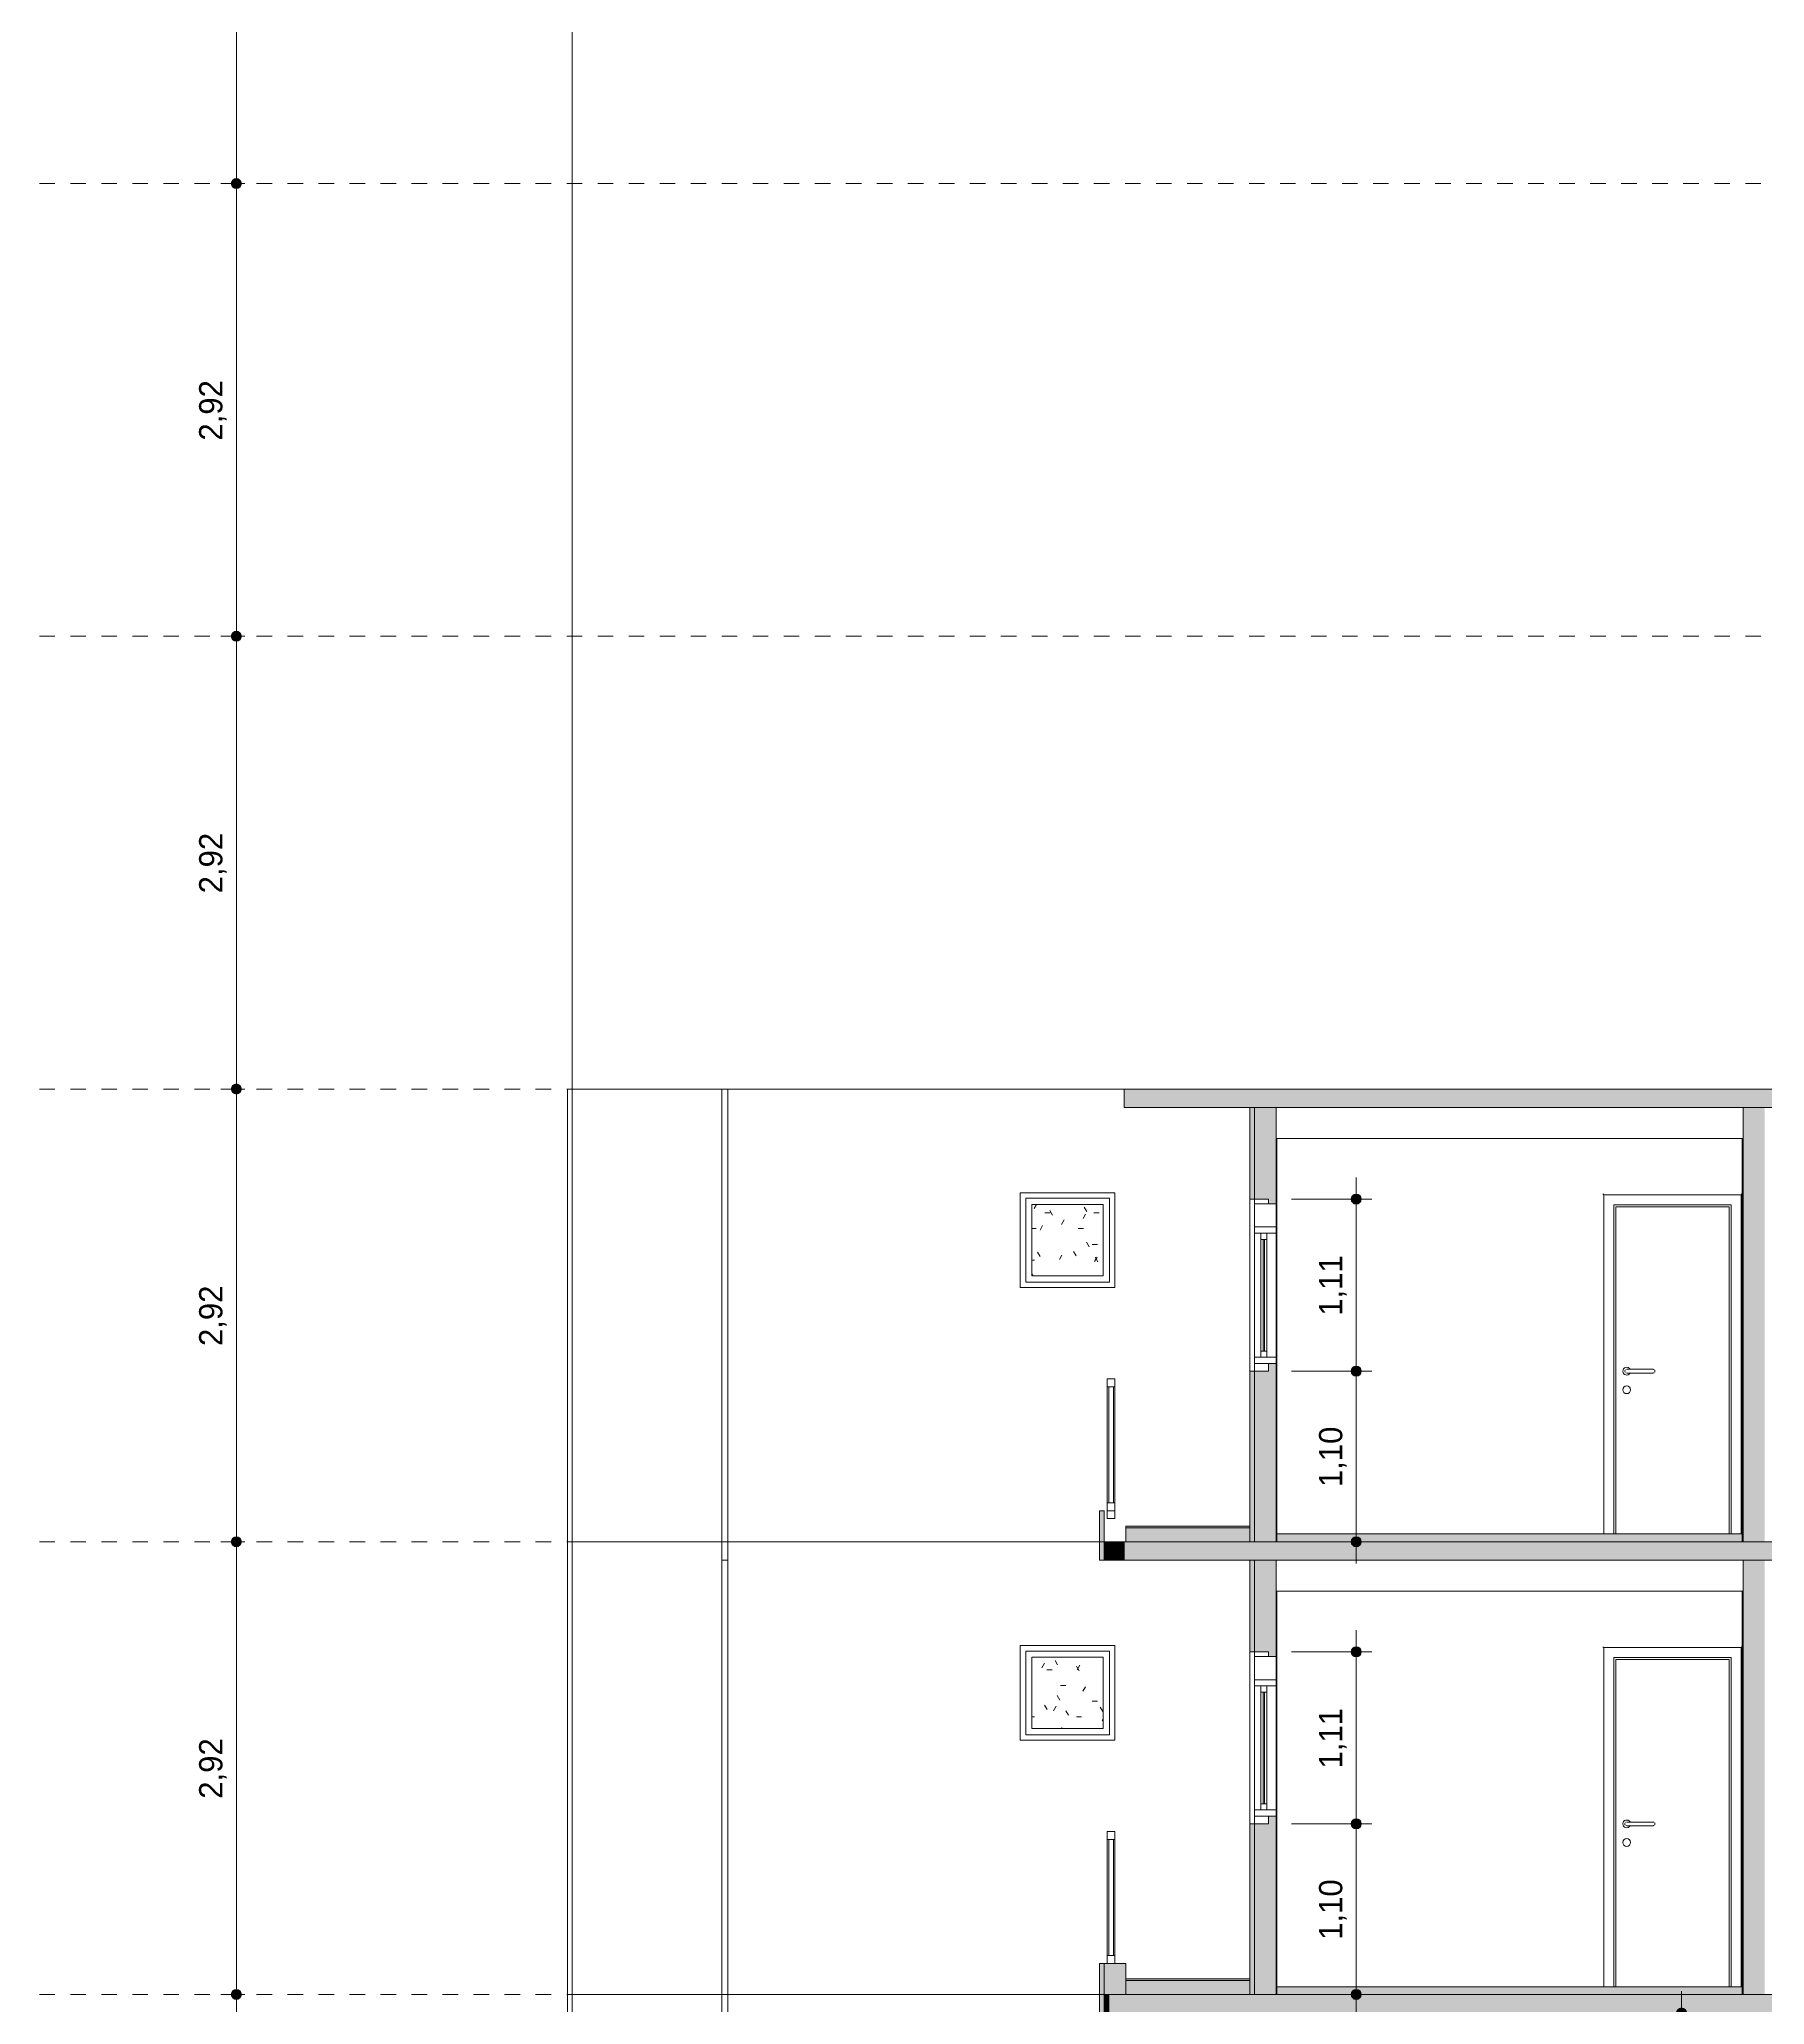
# Model space of a CAD drawing. Header units: metres. Extents: x -96 to 123, y 1 to 648.
# Drawn here: x 52.97 to 64.09, y 605.07 to 617.75 of the extents above; entities that cross this region are included whole.
import ezdxf

# ---------------------------------------------------------------- set-up
doc = ezdxf.new("R2010")
doc.units = ezdxf.units.M
doc.linetypes.add('_Tracejado longo', pattern=[0.014288, 0.009525, -0.004763])
for name, color, linetype, lineweight in [('A-ANNO-DIMS', 7, 'Continuous', 5), ('A-ANNO-DIMS-100', 7, 'Continuous', 5), ('A-DETL', 7, 'Continuous', 5), ('A-DETL-GENF', 7, 'Continuous', 5), ('A-DOOR', 7, 'Continuous', 5), ('A-DOOR-FRAM', 7, 'Continuous', 5), ('A-FLOR-HRAL', 7, 'Continuous', 5), ('A-FLOR-LEVL', 7, 'Continuous', 5), ('A-FLOR-OTLN', 7, 'Continuous', 5), ('A-FLOR-PATT', 7, 'Continuous', 20), ('A-GLAZ', 7, 'Continuous', 5), ('A-GLAZ-FRAM', 7, 'Continuous', 5), ('A-GLAZ-GLAS', 7, 'Continuous', 5), ('A-WALL', 7, 'Continuous', 5), ('A-WALL-PATT', 7, 'Continuous', 20)]:
    doc.layers.add(name, color=color, linetype=linetype, lineweight=lineweight)
doc.styles.add('Century Gothic', font='GOTHIC.TTF', dxfattribs={"height": 0.15})
doc.dimstyles.new('PAA_-_Cota_com_linha_-_metros', dxfattribs={"dimscale": 0.3048, "dimtxt": 0.156625, "dimasz": 0.853018, "dimexe": 0.328084, "dimexo": 0.328084, "dimgap": 0.131234, "dimtad": 1, "dimrnd": 0.01, "dimzin": 0, "dimdsep": 46, "dimtxsty": 'Century Gothic', "dimblk1": 'DOTSMALL', "dimblk2": 'DOTSMALL', "dimsah": 1, "dimcen": 0.09, "dimdle": 0.459318, "dimazin": 0, "dimtfac": 1, "dimtdec": 4, "dimtix": 1, "dimtmove": 0, "dimatfit": 3, "dimfxl": 1, "dimtvp": 1, "dimtolj": 1, "dimtzin": 0, "dimarcsym": 2})
pattern_1 = [(0, (-24.57, 320.824), (0.4064, 0.1016), [0.03353, -0.27127, 0.03353, -0.27127, -1.626]), (0, (-24.57, 320.824), (0.4064, 0.1016), [-0.6096, 0.03353, -0.57607, 0.03353, -0.27127, -0.7112]), (0, (-24.57, 320.824), (0.4064, 0.1016), [-1.524, 0.03353, -0.16967, 0.03353, -0.47447]), (120, (-24.417, 320.875), (-0.29118818, 0.301152724), [0.03353, -0.27127, 0.03353, -0.27127, -1.626]), (120, (-24.417, 320.875), (-0.29118818, 0.301152724), [-0.6096, 0.03353, -0.57607, 0.03353, -0.27127, -0.7112]), (120, (-24.417, 320.875), (-0.29118818, 0.301152724), [-1.524, 0.03353, -0.16967, 0.03353, -0.47447]), (240, (-24.367, 321.078), (-0.11521182, -0.402752724), [0.03353, -0.27127, 0.03353, -0.27127, -1.626]), (240, (-24.367, 321.078), (-0.11521182, -0.402752724), [-0.6096, 0.03353, -0.57607, 0.03353, -0.27127, -0.7112]), (240, (-24.367, 321.078), (-0.11521182, -0.402752724), [-1.524, 0.03353, -0.16967, 0.03353, -0.47447])]

# ---------------------------------------------------------------- blocks, each defined once
blk = doc.blocks.new('Janela maxim-ar 1 painel - 61 x 61-V222-Section 3')
at = {"layer": 'A-GLAZ-FRAM', "true_color": 0x808080}
h = blk.add_hatch(dxfattribs=at)
h.set_pattern_fill('FP_15', color=8, style=0, pattern_type=2)
h.set_pattern_definition(pattern_1)
h.paths.add_polyline_path([(-40.299, 609.775), (-39.839, 609.775), (-39.839, 610.235), (-40.299, 610.235), (-40.299, 609.903)])
at = {"layer": 'A-GLAZ-FRAM'}
for p, q in [((-40.339, 610.275), (-39.799, 610.275)), ((-40.339, 610.275), (-40.339, 609.735)), ((-39.799, 609.735), (-39.799, 610.275)), ((-40.299, 609.775), (-40.299, 610.235)), ((-40.299, 610.235), (-39.839, 610.235)), ((-39.839, 610.235), (-39.839, 609.775)), ((-39.839, 609.775), (-40.299, 609.775)), ((-40.339, 609.735), (-39.799, 609.735))]:
    blk.add_line(p, q, dxfattribs=at)
blk = doc.blocks.new('xok - janela de correr multipla com persiana - 121 x 111-2997955-Section 3')
at = {"layer": 'A-GLAZ', "true_color": 0xe6e6e6}
blk.add_hatch(color=254, dxfattribs=at).paths.add_polyline_path([(-38.808, 603.45), (-38.8, 603.45), (-38.8, 604.17), (-38.808, 604.17), (-38.808, 603.691)])
at = {"layer": 'A-GLAZ'}
for p, q in [((-38.864, 604.43), (-38.774, 604.43)), ((-38.864, 604.4), (-38.864, 604.43)), ((-38.774, 604.4), (-38.864, 604.4)), ((-38.774, 604.43), (-38.774, 604.4)), ((-38.864, 603.32), (-38.864, 603.37)), ((-38.864, 603.37), (-38.774, 603.37)), ((-38.774, 603.32), (-38.864, 603.32)), ((-38.774, 603.37), (-38.774, 603.32))]:
    blk.add_line(p, q, dxfattribs=at)
at = {"layer": 'A-GLAZ-FRAM'}
for p, q in [((-38.864, 604.4), (-38.864, 604.25)), ((-38.724, 604.4), (-38.774, 604.4)), ((-38.724, 604.25), (-38.724, 604.4)), ((-38.864, 604.25), (-38.864, 604.21)), ((-38.724, 604.25), (-38.864, 604.25)), ((-38.864, 604.25), (-38.724, 604.25)), ((-38.864, 604.21), (-38.724, 604.21)), ((-38.864, 603.41), (-38.864, 604.21)), ((-38.824, 604.21), (-38.824, 604.17)), ((-38.784, 604.21), (-38.824, 604.21)), ((-38.784, 604.17), (-38.784, 604.21)), ((-38.724, 604.21), (-38.724, 604.25)), ((-38.724, 603.41), (-38.724, 604.21)), ((-38.824, 604.17), (-38.784, 604.17)), ((-38.824, 603.45), (-38.824, 604.17)), ((-38.784, 604.17), (-38.784, 603.45)), ((-38.824, 603.45), (-38.824, 603.41)), ((-38.784, 603.45), (-38.824, 603.45)), ((-38.784, 603.41), (-38.784, 603.45)), ((-38.864, 603.41), (-38.864, 603.37)), ((-38.724, 603.41), (-38.864, 603.41)), ((-38.824, 603.41), (-38.784, 603.41)), ((-38.774, 603.37), (-38.724, 603.37)), ((-38.724, 603.37), (-38.724, 603.41))]:
    blk.add_line(p, q, dxfattribs=at)
at = {"layer": 'A-GLAZ-GLAS'}
for p, q in [((-38.808, 604.17), (-38.808, 603.45)), ((-38.8, 604.17), (-38.808, 604.17)), ((-38.8, 603.45), (-38.8, 604.17)), ((-38.808, 603.45), (-38.8, 603.45))]:
    blk.add_line(p, q, dxfattribs=at)
blk = doc.blocks.new('Porta Abrir Madeira - 72 x 215-V224-Section 3')
at = {"layer": 'A-DOOR'}
for p, q in [((-36.611, 610.297), (-36.617, 610.303)), ((-35.727, 610.297), (-36.611, 610.297)), ((-36.611, 610.297), (-36.611, 608.11)), ((-35.721, 610.303), (-35.727, 610.297)), ((-35.727, 610.297), (-35.727, 608.11)), ((-36.547, 608.11), (-36.547, 610.233)), ((-36.547, 610.233), (-35.791, 610.233)), ((-36.534, 610.22), (-35.804, 610.22)), ((-36.534, 608.11), (-36.534, 610.22)), ((-35.804, 608.11), (-35.804, 610.22)), ((-35.791, 610.233), (-35.791, 608.11)), ((-36.309, 609.172), (-36.449, 609.172)), ((-36.449, 609.148), (-36.309, 609.148))]:
    blk.add_line(p, q, dxfattribs=at)
at = {"layer": 'A-DOOR', "flags": 128}
for points in [[(-36.449, 609.172), (-36.45, 609.172), (-36.45, 609.172), (-36.451, 609.172), (-36.452, 609.172), (-36.452, 609.172), (-36.453, 609.172), (-36.453, 609.172), (-36.454, 609.172), (-36.455, 609.172), (-36.455, 609.172), (-36.456, 609.172), (-36.456, 609.172), (-36.457, 609.172), (-36.457, 609.172), (-36.458, 609.172), (-36.458, 609.172), (-36.459, 609.172), (-36.459, 609.172), (-36.46, 609.172), (-36.46, 609.172), (-36.46, 609.172), (-36.461, 609.172), (-36.461, 609.172), (-36.462, 609.172), (-36.462, 609.172), (-36.462, 609.172), (-36.462, 609.172), (-36.463, 609.172), (-36.463, 609.172), (-36.463, 609.172), (-36.463, 609.172), (-36.464, 609.172), (-36.464, 609.172), (-36.464, 609.172), (-36.464, 609.172), (-36.464, 609.172), (-36.464, 609.172), (-36.464, 609.172), (-36.464, 609.172)], [(-36.464, 609.148), (-36.464, 609.148), (-36.464, 609.148), (-36.464, 609.148), (-36.464, 609.148), (-36.464, 609.148), (-36.464, 609.148), (-36.464, 609.148), (-36.463, 609.148), (-36.463, 609.148), (-36.463, 609.148), (-36.463, 609.148), (-36.463, 609.148), (-36.462, 609.148), (-36.462, 609.148), (-36.462, 609.148), (-36.461, 609.148), (-36.461, 609.148), (-36.461, 609.148), (-36.46, 609.148), (-36.46, 609.148), (-36.459, 609.148), (-36.459, 609.148), (-36.458, 609.148), (-36.458, 609.148), (-36.457, 609.148), (-36.457, 609.148), (-36.456, 609.148), (-36.456, 609.148), (-36.455, 609.148), (-36.455, 609.148), (-36.454, 609.148), (-36.454, 609.148), (-36.453, 609.148), (-36.452, 609.148), (-36.452, 609.148), (-36.451, 609.148), (-36.451, 609.148), (-36.45, 609.148), (-36.449, 609.148), (-36.449, 609.148)], [(-36.294, 609.172), (-36.294, 609.172), (-36.294, 609.172), (-36.294, 609.172), (-36.294, 609.172), (-36.295, 609.172), (-36.295, 609.172), (-36.295, 609.172), (-36.295, 609.172), (-36.295, 609.172), (-36.295, 609.172), (-36.296, 609.172), (-36.296, 609.172), (-36.296, 609.172), (-36.297, 609.172), (-36.297, 609.172), (-36.297, 609.172), (-36.298, 609.172), (-36.298, 609.172), (-36.298, 609.172), (-36.299, 609.172), (-36.299, 609.172), (-36.3, 609.172), (-36.3, 609.172), (-36.301, 609.172), (-36.301, 609.172), (-36.302, 609.172), (-36.302, 609.172), (-36.303, 609.172), (-36.303, 609.172), (-36.304, 609.172), (-36.304, 609.172), (-36.305, 609.172), (-36.306, 609.172), (-36.306, 609.172), (-36.307, 609.172), (-36.307, 609.172), (-36.308, 609.172), (-36.308, 609.172), (-36.309, 609.172), (-36.309, 609.172)], [(-36.309, 609.148), (-36.309, 609.148), (-36.308, 609.148), (-36.307, 609.148), (-36.307, 609.148), (-36.306, 609.148), (-36.306, 609.148), (-36.305, 609.148), (-36.305, 609.148), (-36.304, 609.148), (-36.303, 609.148), (-36.303, 609.148), (-36.302, 609.148), (-36.302, 609.148), (-36.301, 609.148), (-36.301, 609.148), (-36.3, 609.148), (-36.3, 609.148), (-36.299, 609.148), (-36.299, 609.148), (-36.298, 609.148), (-36.298, 609.148), (-36.298, 609.148), (-36.297, 609.148), (-36.297, 609.148), (-36.297, 609.148), (-36.296, 609.148), (-36.296, 609.148), (-36.296, 609.148), (-36.295, 609.148), (-36.295, 609.148), (-36.295, 609.148), (-36.295, 609.148), (-36.295, 609.148), (-36.295, 609.148), (-36.294, 609.148), (-36.294, 609.148), (-36.294, 609.148), (-36.294, 609.148), (-36.294, 609.148)]]:
    blk.add_lwpolyline(points, dxfattribs=at)
at = {"layer": 'A-DOOR'}
for centre, radius, start, end in [((-36.464, 609.16), 0.025, 30, 180), ((-36.464, 609.16), 0.025, 180, 330), ((-36.464, 609.16), 0.012, 150, 180), ((-36.464, 609.16), 0.012, 180, 210), ((-36.464, 609.16), 0.012, 105, 120), ((-36.464, 609.16), 0.012, 240, 255), ((-36.294, 609.16), 0.012, 60, 75), ((-36.294, 609.16), 0.012, 285, 300), ((-36.294, 609.16), 0.012, 0, 30), ((-36.294, 609.16), 0.012, 330, 0), ((-36.464, 609.04), 0.025, 0, 180), ((-36.464, 609.04), 0.025, 180, 0)]:
    blk.add_arc(centre, radius, start, end, dxfattribs=at)
at = {"layer": 'A-DOOR-FRAM'}
for p, q in [((-36.534, 608.11), (-36.534, 610.22)), ((-36.534, 610.22), (-35.804, 610.22)), ((-35.804, 610.22), (-35.804, 608.11))]:
    blk.add_line(p, q, dxfattribs=at)
blk = doc.blocks.new('Railing - 20mm-V226-Section 3')
at = {"layer": 'A-FLOR-HRAL'}
for p, q in [((-39.764, 609.11), (-39.814, 609.11)), ((-39.814, 608.31), (-39.814, 609.06)), ((-39.764, 608.31), (-39.764, 609.06)), ((-39.814, 608.21), (-39.814, 608.26)), ((-39.764, 608.21), (-39.764, 608.26)), ((-39.814, 608.21), (-39.764, 608.21))]:
    blk.add_line(p, q, dxfattribs=at)
blk = doc.blocks.new('Railing - 20mm-891507-Section 3')
at = {"layer": 'A-FLOR-HRAL'}
for p, q in [((-39.803, 599.55), (-39.803, 600.3)), ((-39.773, 599.55), (-39.773, 600.3))]:
    blk.add_line(p, q, dxfattribs=at)
blk = doc.blocks.new('Railing - Railing-3161394-Section 3')
at = {"layer": 'A-FLOR-HRAL'}
for p, q in [((-39.764, 609.11), (-39.814, 609.11)), ((-39.814, 609.11), (-39.814, 609.06)), ((-39.814, 609.06), (-39.764, 609.06)), ((-39.764, 609.06), (-39.764, 609.11)), ((-39.764, 608.31), (-39.814, 608.31)), ((-39.814, 608.31), (-39.814, 608.26)), ((-39.814, 608.26), (-39.764, 608.26)), ((-39.764, 608.26), (-39.764, 608.31))]:
    blk.add_line(p, q, dxfattribs=at)
for name, p in [('Railing - 20mm-V226-Section 3', (0, 0)), ('Railing - 20mm-891507-Section 3', (-0.001, 8.76))]:
    blk.add_blockref(name, p)
blk = doc.blocks.new('Janela maxim-ar 1 painel - 61 x 61-V229-Section 3')
at = {"layer": 'A-GLAZ-FRAM', "true_color": 0x808080}
h = blk.add_hatch(dxfattribs=at)
h.set_pattern_fill('FP_15', color=8, style=0, pattern_type=2)
h.set_pattern_definition(pattern_1)
h.paths.add_polyline_path([(-40.299, 606.855), (-39.839, 606.855), (-39.839, 607.315), (-40.299, 607.315), (-40.299, 606.921)])
at = {"layer": 'A-GLAZ-FRAM'}
for p, q in [((-40.339, 607.355), (-39.799, 607.355)), ((-40.339, 607.355), (-40.339, 606.815)), ((-39.799, 606.815), (-39.799, 607.355)), ((-40.299, 606.855), (-40.299, 607.315)), ((-40.299, 607.315), (-39.839, 607.315)), ((-39.839, 607.315), (-39.839, 606.855)), ((-39.839, 606.855), (-40.299, 606.855)), ((-40.339, 606.815), (-39.799, 606.815))]:
    blk.add_line(p, q, dxfattribs=at)
blk = doc.blocks.new('Porta Abrir Madeira - 72 x 215-V231-Section 3')
at = {"layer": 'A-DOOR'}
for p, q in [((-36.611, 607.377), (-36.617, 607.383)), ((-35.727, 607.377), (-36.611, 607.377)), ((-36.611, 607.377), (-36.611, 605.19)), ((-35.721, 607.383), (-35.727, 607.377)), ((-35.727, 607.377), (-35.727, 605.19)), ((-36.547, 605.19), (-36.547, 607.313)), ((-36.547, 607.313), (-35.791, 607.313)), ((-36.534, 607.3), (-35.804, 607.3)), ((-36.534, 605.19), (-36.534, 607.3)), ((-35.804, 605.19), (-35.804, 607.3)), ((-35.791, 607.313), (-35.791, 605.19)), ((-36.309, 606.252), (-36.449, 606.252)), ((-36.449, 606.228), (-36.309, 606.228))]:
    blk.add_line(p, q, dxfattribs=at)
at = {"layer": 'A-DOOR', "flags": 128}
for points in [[(-36.449, 606.252), (-36.45, 606.252), (-36.45, 606.252), (-36.451, 606.252), (-36.452, 606.252), (-36.452, 606.252), (-36.453, 606.252), (-36.453, 606.252), (-36.454, 606.252), (-36.455, 606.252), (-36.455, 606.252), (-36.456, 606.252), (-36.456, 606.252), (-36.457, 606.252), (-36.457, 606.252), (-36.458, 606.252), (-36.458, 606.252), (-36.459, 606.252), (-36.459, 606.252), (-36.46, 606.252), (-36.46, 606.252), (-36.46, 606.252), (-36.461, 606.252), (-36.461, 606.252), (-36.462, 606.252), (-36.462, 606.252), (-36.462, 606.252), (-36.462, 606.252), (-36.463, 606.252), (-36.463, 606.252), (-36.463, 606.252), (-36.463, 606.252), (-36.464, 606.252), (-36.464, 606.252), (-36.464, 606.252), (-36.464, 606.252), (-36.464, 606.252), (-36.464, 606.252), (-36.464, 606.252), (-36.464, 606.252)], [(-36.464, 606.228), (-36.464, 606.228), (-36.464, 606.228), (-36.464, 606.228), (-36.464, 606.228), (-36.464, 606.228), (-36.464, 606.228), (-36.464, 606.228), (-36.463, 606.228), (-36.463, 606.228), (-36.463, 606.228), (-36.463, 606.228), (-36.463, 606.228), (-36.462, 606.228), (-36.462, 606.228), (-36.462, 606.228), (-36.461, 606.228), (-36.461, 606.228), (-36.461, 606.228), (-36.46, 606.228), (-36.46, 606.228), (-36.459, 606.228), (-36.459, 606.228), (-36.458, 606.228), (-36.458, 606.228), (-36.457, 606.228), (-36.457, 606.228), (-36.456, 606.228), (-36.456, 606.228), (-36.455, 606.228), (-36.455, 606.228), (-36.454, 606.228), (-36.454, 606.228), (-36.453, 606.228), (-36.452, 606.228), (-36.452, 606.228), (-36.451, 606.228), (-36.451, 606.228), (-36.45, 606.228), (-36.449, 606.228), (-36.449, 606.228)], [(-36.294, 606.252), (-36.294, 606.252), (-36.294, 606.252), (-36.294, 606.252), (-36.294, 606.252), (-36.295, 606.252), (-36.295, 606.252), (-36.295, 606.252), (-36.295, 606.252), (-36.295, 606.252), (-36.295, 606.252), (-36.296, 606.252), (-36.296, 606.252), (-36.296, 606.252), (-36.297, 606.252), (-36.297, 606.252), (-36.297, 606.252), (-36.298, 606.252), (-36.298, 606.252), (-36.298, 606.252), (-36.299, 606.252), (-36.299, 606.252), (-36.3, 606.252), (-36.3, 606.252), (-36.301, 606.252), (-36.301, 606.252), (-36.302, 606.252), (-36.302, 606.252), (-36.303, 606.252), (-36.303, 606.252), (-36.304, 606.252), (-36.304, 606.252), (-36.305, 606.252), (-36.306, 606.252), (-36.306, 606.252), (-36.307, 606.252), (-36.307, 606.252), (-36.308, 606.252), (-36.308, 606.252), (-36.309, 606.252), (-36.309, 606.252)], [(-36.309, 606.228), (-36.309, 606.228), (-36.308, 606.228), (-36.307, 606.228), (-36.307, 606.228), (-36.306, 606.228), (-36.306, 606.228), (-36.305, 606.228), (-36.305, 606.228), (-36.304, 606.228), (-36.303, 606.228), (-36.303, 606.228), (-36.302, 606.228), (-36.302, 606.228), (-36.301, 606.228), (-36.301, 606.228), (-36.3, 606.228), (-36.3, 606.228), (-36.299, 606.228), (-36.299, 606.228), (-36.298, 606.228), (-36.298, 606.228), (-36.298, 606.228), (-36.297, 606.228), (-36.297, 606.228), (-36.297, 606.228), (-36.296, 606.228), (-36.296, 606.228), (-36.296, 606.228), (-36.295, 606.228), (-36.295, 606.228), (-36.295, 606.228), (-36.295, 606.228), (-36.295, 606.228), (-36.295, 606.228), (-36.294, 606.228), (-36.294, 606.228), (-36.294, 606.228), (-36.294, 606.228), (-36.294, 606.228)]]:
    blk.add_lwpolyline(points, dxfattribs=at)
at = {"layer": 'A-DOOR'}
for centre, radius, start, end in [((-36.464, 606.24), 0.025, 30, 180), ((-36.464, 606.24), 0.025, 180, 330), ((-36.464, 606.24), 0.012, 150, 180), ((-36.464, 606.24), 0.012, 180, 210), ((-36.464, 606.24), 0.012, 105, 120), ((-36.464, 606.24), 0.012, 240, 255), ((-36.294, 606.24), 0.012, 60, 75), ((-36.294, 606.24), 0.012, 285, 300), ((-36.294, 606.24), 0.012, 0, 30), ((-36.294, 606.24), 0.012, 330, 0), ((-36.464, 606.12), 0.025, 0, 180), ((-36.464, 606.12), 0.025, 180, 0)]:
    blk.add_arc(centre, radius, start, end, dxfattribs=at)
at = {"layer": 'A-DOOR-FRAM'}
for p, q in [((-36.534, 605.19), (-36.534, 607.3)), ((-36.534, 607.3), (-35.804, 607.3)), ((-35.804, 607.3), (-35.804, 605.19))]:
    blk.add_line(p, q, dxfattribs=at)
blk = doc.blocks.new('Railing - 20mm-891503-Section 3')
at = {"layer": 'A-FLOR-HRAL'}
for p, q in [((-39.763, 600.35), (-39.813, 600.35)), ((-39.813, 599.55), (-39.813, 600.3)), ((-39.763, 599.55), (-39.763, 600.3))]:
    blk.add_line(p, q, dxfattribs=at)
blk = doc.blocks.new('Railing - Railing-2386514-Section 3')
at = {"layer": 'A-FLOR-HRAL'}
for p, q in [((-39.764, 606.19), (-39.814, 606.19)), ((-39.814, 606.19), (-39.814, 606.14)), ((-39.814, 606.14), (-39.764, 606.14)), ((-39.764, 606.14), (-39.764, 606.19)), ((-39.764, 605.39), (-39.814, 605.39)), ((-39.814, 605.39), (-39.814, 605.34)), ((-39.814, 605.34), (-39.764, 605.34)), ((-39.764, 605.34), (-39.764, 605.39))]:
    blk.add_line(p, q, dxfattribs=at)
for name in ['Railing - 20mm-891503-Section 3', 'Railing - 20mm-891507-Section 3']:
    blk.add_blockref(name, (-0.001, 5.84))
blk = doc.blocks.new('LUC-ARQ-001-MOD-TOR_rvt-5-Section 3')
at = {"layer": 'A-FLOR-OTLN', "true_color": 0x808080}
for points in [[(-39.694, 608.15), (-38.894, 608.15), (-38.894, 608.16), (-39.694, 608.16)], [(-36.674, 608.06), (-35.719, 608.06), (-35.719, 608.11), (-38.719, 608.11), (-38.719, 608.06), (-36.714, 608.06)], [(-39.712, 607.94), (-39.705, 607.94), (-39.705, 608.06), (-39.834, 608.06), (-39.834, 607.94)], [(-38.894, 605.23), (-38.894, 605.24), (-39.694, 605.24), (-39.694, 605.23), (-38.914, 605.23)], [(-39.803, 605.02), (-39.803, 605.14), (-39.834, 605.14), (-39.834, 605.02)], [(-35.982, 605.14), (-35.719, 605.14), (-35.719, 605.19), (-38.719, 605.19), (-38.719, 605.14), (-36.574, 605.14)]]:
    blk.add_hatch(color=8, dxfattribs=at).paths.add_polyline_path(points)
at = {"layer": 'A-FLOR-PATT', "lineweight": 5, "true_color": 0x808080}
for points in [[(-39.274, 608.06), (-38.894, 608.06), (-38.894, 608.15), (-39.694, 608.15), (-39.694, 608.06), (-39.493, 608.06)], [(-39.493, 605.14), (-38.894, 605.14), (-38.894, 605.23), (-39.694, 605.23), (-39.694, 605.14)]]:
    blk.add_hatch(color=8, dxfattribs=at).paths.add_polyline_path(points)
at = {"layer": 'A-WALL', "true_color": 0xffbb77}
h = blk.add_hatch(color=31, dxfattribs=at)
h.paths.add_polyline_path([(-38.864, 608.06), (-38.864, 609.16), (-38.894, 609.16), (-38.894, 608.06)])
h.paths.add_polyline_path([(-38.894, 610.27), (-38.864, 610.271), (-38.864, 610.86), (-38.894, 610.86), (-38.894, 610.648)])
for points in [[(-35.719, 608.06), (-35.714, 608.06), (-35.714, 610.66), (-35.719, 610.66), (-35.719, 608.06)], [(-38.719, 608.06), (-38.719, 609.16), (-38.724, 609.16), (-38.724, 608.06)], [(-39.864, 607.94), (-39.834, 607.94), (-39.834, 608.26), (-39.864, 608.26), (-39.864, 608.06)], [(-38.724, 607.35), (-38.719, 607.35), (-38.719, 607.74), (-38.724, 607.74), (-38.724, 607.35)], [(-35.719, 605.14), (-35.714, 605.14), (-35.714, 607.74), (-35.719, 607.74), (-35.719, 605.14)], [(-38.719, 605.14), (-38.719, 606.24), (-38.724, 606.24), (-38.724, 605.14)], [(-39.834, 605.02), (-39.834, 605.34), (-39.864, 605.34), (-39.864, 605.02)]]:
    blk.add_hatch(color=31, dxfattribs=at).paths.add_polyline_path(points)
h = blk.add_hatch(color=31, dxfattribs=at)
h.paths.add_polyline_path([(-38.879, 605.14), (-38.864, 605.14), (-38.864, 606.24), (-38.894, 606.24), (-38.894, 605.14)])
h.paths.add_polyline_path([(-38.894, 607.35), (-38.864, 607.351), (-38.864, 607.94), (-38.894, 607.94), (-38.894, 607.418)])
at = {"layer": 'A-WALL-PATT', "lineweight": 5, "true_color": 0xffbb77}
h = blk.add_hatch(color=31, dxfattribs=at)
h.paths.add_polyline_path([(-38.864, 608.06), (-38.724, 608.06), (-38.724, 609.21), (-38.774, 609.21), (-38.774, 609.16), (-38.864, 609.16), (-38.864, 608.06)])
h.paths.add_polyline_path([(-38.774, 610.24), (-38.724, 610.24), (-38.724, 610.86), (-38.864, 610.86), (-38.864, 610.27), (-38.774, 610.27)])
for points in [[(-35.664, 608.06), (-35.574, 608.06), (-35.574, 610.86), (-35.714, 610.86), (-35.714, 608.06)], [(-35.669, 605.14), (-35.574, 605.14), (-35.574, 607.94), (-35.714, 607.94), (-35.714, 605.14)], [(-39.834, 605.14), (-39.694, 605.14), (-39.694, 605.34), (-39.834, 605.34), (-39.834, 605.141)]]:
    blk.add_hatch(color=31, dxfattribs=at).paths.add_polyline_path(points)
h = blk.add_hatch(color=31, dxfattribs=at)
h.paths.add_polyline_path([(-38.835, 605.14), (-38.724, 605.14), (-38.724, 606.29), (-38.774, 606.29), (-38.774, 606.24), (-38.864, 606.24), (-38.864, 605.14)])
h.paths.add_polyline_path([(-38.774, 607.32), (-38.724, 607.32), (-38.724, 607.94), (-38.864, 607.94), (-38.864, 607.35), (-38.774, 607.35)])
at = {"layer": 'A-FLOR-OTLN', "color": 8, "true_color": 0x808080}
for p, q in [((-38.894, 608.16), (-39.694, 608.16)), ((-39.694, 608.16), (-39.694, 608.15)), ((-38.894, 608.15), (-38.894, 608.16)), ((-38.894, 605.24), (-39.694, 605.24)), ((-39.694, 605.24), (-39.694, 605.23)), ((-38.894, 605.24), (-39.694, 605.24)), ((-39.694, 605.24), (-39.694, 605.23)), ((-38.894, 605.23), (-38.894, 605.24)), ((-38.894, 605.23), (-38.894, 605.24))]:
    blk.add_line(p, q, dxfattribs=at)
at = {"layer": 'A-FLOR-OTLN'}
for p, q in [((-39.694, 608.15), (-39.694, 608.06)), ((-38.894, 608.15), (-39.694, 608.15)), ((-38.894, 608.06), (-38.894, 608.15)), ((-42.299, 608.06), (-42.259, 608.06)), ((-42.259, 607.94), (-42.299, 607.94)), ((-39.694, 605.23), (-39.694, 605.14)), ((-38.894, 605.23), (-39.694, 605.23)), ((-39.694, 605.23), (-39.694, 605.14)), ((-38.894, 605.23), (-39.694, 605.23)), ((-38.894, 605.14), (-38.894, 605.23)), ((-38.894, 605.14), (-38.894, 605.23)), ((-42.299, 605.14), (-42.259, 605.14))]:
    blk.add_line(p, q, dxfattribs=at)
at = {"layer": 'A-FLOR-OTLN', "lineweight": 20}
for p, q in [((-35.719, 608.11), (-38.719, 608.11)), ((-38.719, 608.11), (-38.719, 608.06)), ((-35.719, 608.06), (-35.719, 608.11)), ((-39.705, 608.06), (-39.834, 608.06)), ((-39.834, 608.06), (-39.834, 607.94)), ((-39.834, 607.94), (-39.705, 607.94)), ((-39.803, 605.14), (-39.834, 605.14)), ((-39.834, 605.14), (-39.834, 605.02)), ((-35.719, 605.19), (-38.719, 605.19)), ((-38.719, 605.19), (-38.719, 605.14)), ((-35.719, 605.14), (-35.719, 605.19))]:
    blk.add_line(p, q, dxfattribs=at)
at = {"layer": 'A-WALL'}
for p, q in [((-43.294, 608.06), (-43.294, 610.98)), ((-43.294, 610.98), (-43.264, 610.98)), ((-42.299, 610.98), (-43.264, 610.98)), ((-42.259, 610.98), (-42.299, 610.98)), ((-42.299, 608.06), (-42.299, 610.98)), ((-39.705, 610.98), (-42.259, 610.98)), ((-42.259, 610.98), (-42.259, 608.06)), ((-38.724, 610.66), (-38.719, 610.66)), ((-36.574, 610.66), (-38.719, 610.66)), ((-38.719, 610.66), (-38.719, 609.16)), ((-35.764, 610.66), (-36.574, 610.66)), ((-35.719, 610.66), (-35.764, 610.66)), ((-40.374, 610.31), (-39.764, 610.31)), ((-40.374, 609.7), (-40.374, 610.31)), ((-39.764, 610.31), (-39.764, 609.7)), ((-38.894, 609.16), (-38.894, 610.27)), ((-39.764, 609.7), (-40.374, 609.7)), ((-43.264, 608.06), (-43.294, 608.06)), ((-43.294, 605.14), (-43.294, 608.06)), ((-43.294, 608.06), (-43.264, 608.06)), ((-43.264, 608.06), (-42.299, 608.06)), ((-42.299, 608.06), (-43.264, 608.06)), ((-42.299, 605.14), (-42.299, 608.06)), ((-42.259, 608.06), (-39.864, 608.06)), ((-39.864, 608.06), (-42.259, 608.06)), ((-42.259, 608.06), (-42.259, 605.14)), ((-36.574, 607.74), (-38.719, 607.74)), ((-35.764, 607.74), (-36.574, 607.74)), ((-35.719, 607.74), (-35.764, 607.74)), ((-40.374, 607.39), (-39.764, 607.39)), ((-40.374, 606.78), (-40.374, 607.39)), ((-39.764, 607.39), (-39.764, 606.78)), ((-38.894, 606.24), (-38.894, 607.35)), ((-38.719, 607.35), (-38.719, 606.24)), ((-39.764, 606.78), (-40.374, 606.78)), ((-43.294, 602.22), (-43.294, 605.14)), ((-43.294, 605.14), (-43.264, 605.14)), ((-43.264, 605.14), (-43.294, 605.14)), ((-42.299, 605.14), (-43.264, 605.14)), ((-43.264, 605.14), (-42.299, 605.14)), ((-42.299, 602.22), (-42.299, 605.14)), ((-39.864, 605.14), (-42.259, 605.14)), ((-42.259, 605.14), (-42.259, 602.22)), ((-42.259, 605.14), (-39.864, 605.14))]:
    blk.add_line(p, q, dxfattribs=at)
at = {"layer": 'A-WALL', "lineweight": 20}
for p, q in [((-38.894, 610.86), (-38.894, 610.27)), ((-38.864, 610.86), (-38.864, 610.27)), ((-38.864, 610.27), (-38.864, 610.86)), ((-38.724, 610.24), (-38.724, 610.86)), ((-35.714, 610.86), (-35.714, 608.06)), ((-35.719, 610.66), (-35.719, 608.06)), ((-35.714, 610.66), (-35.719, 610.66)), ((-35.714, 608.06), (-35.714, 610.66)), ((-38.894, 610.27), (-38.864, 610.27)), ((-38.774, 610.24), (-38.724, 610.24)), ((-38.894, 609.16), (-38.894, 608.06)), ((-38.864, 609.16), (-38.894, 609.16)), ((-38.864, 609.16), (-38.864, 608.06)), ((-38.864, 608.06), (-38.864, 609.16)), ((-38.724, 609.21), (-38.774, 609.21)), ((-38.724, 608.06), (-38.724, 609.21)), ((-38.719, 609.16), (-38.724, 609.16)), ((-38.724, 609.16), (-38.724, 608.06)), ((-38.719, 608.06), (-38.719, 609.16)), ((-39.834, 608.26), (-39.864, 608.26)), ((-39.864, 608.26), (-39.864, 607.94)), ((-39.834, 607.94), (-39.834, 608.26)), ((-39.864, 607.94), (-39.834, 607.94)), ((-38.894, 607.94), (-38.894, 607.35)), ((-38.864, 607.94), (-38.864, 607.35)), ((-38.864, 607.35), (-38.864, 607.94)), ((-38.724, 607.32), (-38.724, 607.94)), ((-35.714, 607.94), (-35.714, 605.14)), ((-38.719, 607.74), (-38.724, 607.74)), ((-38.724, 607.74), (-38.724, 607.35)), ((-38.719, 607.35), (-38.719, 607.74)), ((-35.719, 607.74), (-35.719, 605.14)), ((-35.714, 607.74), (-35.719, 607.74)), ((-35.714, 605.14), (-35.714, 607.74)), ((-38.894, 607.35), (-38.864, 607.35)), ((-38.724, 607.35), (-38.719, 607.35)), ((-38.774, 607.32), (-38.724, 607.32)), ((-38.894, 606.24), (-38.894, 605.14)), ((-38.864, 606.24), (-38.894, 606.24)), ((-38.864, 606.24), (-38.864, 605.14)), ((-38.864, 605.14), (-38.864, 606.24)), ((-38.724, 606.29), (-38.774, 606.29)), ((-38.724, 605.14), (-38.724, 606.29)), ((-38.719, 606.24), (-38.724, 606.24)), ((-38.724, 606.24), (-38.724, 605.14)), ((-38.719, 605.14), (-38.719, 606.24)), ((-39.834, 605.34), (-39.864, 605.34)), ((-39.864, 605.34), (-39.864, 605.02)), ((-39.694, 605.34), (-39.834, 605.34)), ((-39.834, 605.34), (-39.834, 605.14)), ((-39.834, 605.02), (-39.834, 605.34)), ((-39.694, 605.14), (-39.694, 605.34)), ((-39.834, 605.14), (-39.803, 605.14))]:
    blk.add_line(p, q, dxfattribs=at)
at = {"layer": 'A-DOOR', "lineweight": 5}
for name in ['Porta Abrir Madeira - 72 x 215-V224-Section 3', 'Porta Abrir Madeira - 72 x 215-V231-Section 3']:
    blk.add_blockref(name, (0, 0), dxfattribs=at)
at = {"layer": 'A-FLOR-HRAL', "lineweight": 5}
for name in ['Railing - Railing-3161394-Section 3', 'Railing - Railing-2386514-Section 3']:
    blk.add_blockref(name, (0, 0), dxfattribs=at)
at = {"layer": 'A-GLAZ', "lineweight": 5}
for name, p in [('Janela maxim-ar 1 painel - 61 x 61-V222-Section 3', (0, 0)), ('xok - janela de correr multipla com persiana - 121 x 111-2997955-Section 3', (0, 5.84)), ('Janela maxim-ar 1 painel - 61 x 61-V229-Section 3', (0, 0)), ('xok - janela de correr multipla com persiana - 121 x 111-2997955-Section 3', (0, 2.92))]:
    blk.add_blockref(name, p, dxfattribs=at)
blk = doc.blocks.new('DIMBLOCK79-Section 3')
at = {"layer": 'A-ANNO-DIMS-100', "true_color": 0x800000}
h = blk.add_hatch(color=16, dxfattribs=at)
edge = h.paths.add_edge_path()
edge.add_arc((63.559, 605.02), 0.0325, 0, 360)
h = blk.add_hatch(color=16, dxfattribs=at)
edge = h.paths.add_edge_path()
edge.add_arc((63.559, 602.27), 0.0325, 0, 360)
at = {"layer": 'A-ANNO-DIMS-100', "color": 16, "true_color": 0x800000}
for p, q in [((63.559, 602.13), (63.559, 605.16)), ((63.559, 605.02), (63.459, 605.02)), ((63.559, 605.02), (63.613, 605.02)), ((63.559, 602.27), (63.459, 602.27)), ((63.559, 602.27), (63.613, 602.27))]:
    blk.add_line(p, q, dxfattribs=at)
for centre in [(63.559, 605.02), (63.559, 602.27)]:
    blk.add_circle(centre, 0.0325, dxfattribs=at)
at = {"layer": 'A-ANNO-DIMS-100', "color": 0, "insert": (63.319, 603.447), "char_height": 0.15, "width": 0.4755, "attachment_point": 1, "rotation": 90, "line_spacing_factor": 0.984502, "style": 'Century Gothic'}
blk.add_mtext('2,75', dxfattribs=at)
blk = doc.blocks.new('_DotSmall')
at = {"color": 0, "linetype": 'ByBlock', "const_width": 0.5}
blk.add_lwpolyline([(-0.0625, 0, 1), (0.0625, 0, 1)], format="xyb", close=True, dxfattribs=at)
blk = doc.blocks.new('DIMBLOCK91-Section 3')
at = {"layer": 'A-ANNO-DIMS-100', "true_color": 0x800000}
h = blk.add_hatch(color=16, dxfattribs=at)
edge = h.paths.add_edge_path()
edge.add_arc((54.24, 605.14), 0.0325, 0, 360)
h = blk.add_hatch(color=16, dxfattribs=at)
edge = h.paths.add_edge_path()
edge.add_arc((54.24, 602.22), 0.0325, 0, 360)
at = {"layer": 'A-ANNO-DIMS-100', "color": 16, "true_color": 0x800000}
for p, q in [((54.24, 605.14), (54.14, 605.14)), ((54.24, 602.22), (54.24, 605.14)), ((54.24, 605.14), (54.294, 605.14)), ((54.24, 602.22), (54.14, 602.22)), ((54.24, 602.22), (54.294, 602.22))]:
    blk.add_line(p, q, dxfattribs=at)
for centre in [(54.24, 605.14), (54.24, 602.22)]:
    blk.add_circle(centre, 0.0325, dxfattribs=at)
at = {"layer": 'A-ANNO-DIMS-100', "color": 0, "insert": (54, 603.482), "char_height": 0.15, "width": 0.4755, "attachment_point": 1, "rotation": 90, "line_spacing_factor": 0.984502, "style": 'Century Gothic'}
blk.add_mtext('2,92', dxfattribs=at)
blk = doc.blocks.new('DIMBLOCK92-Section 3')
at = {"layer": 'A-ANNO-DIMS-100', "true_color": 0x800000}
h = blk.add_hatch(color=16, dxfattribs=at)
edge = h.paths.add_edge_path()
edge.add_arc((54.24, 608.06), 0.0325, 0, 360)
h = blk.add_hatch(color=16, dxfattribs=at)
edge = h.paths.add_edge_path()
edge.add_arc((54.24, 605.14), 0.0325, 0, 360)
at = {"layer": 'A-ANNO-DIMS-100', "color": 16, "true_color": 0x800000}
for p, q in [((54.24, 608.06), (54.14, 608.06)), ((54.24, 605.14), (54.24, 608.06)), ((54.24, 608.06), (54.294, 608.06)), ((54.24, 605.14), (54.14, 605.14)), ((54.24, 605.14), (54.294, 605.14))]:
    blk.add_line(p, q, dxfattribs=at)
for centre in [(54.24, 608.06), (54.24, 605.14)]:
    blk.add_circle(centre, 0.0325, dxfattribs=at)
at = {"layer": 'A-ANNO-DIMS-100', "color": 0, "insert": (54, 606.402), "char_height": 0.15, "width": 0.4755, "attachment_point": 1, "rotation": 90, "line_spacing_factor": 0.984502, "style": 'Century Gothic'}
blk.add_mtext('2,92', dxfattribs=at)
blk = doc.blocks.new('DIMBLOCK93-Section 3')
at = {"layer": 'A-ANNO-DIMS-100', "true_color": 0x800000}
h = blk.add_hatch(color=16, dxfattribs=at)
edge = h.paths.add_edge_path()
edge.add_arc((54.24, 610.98), 0.0325, 0, 360)
h = blk.add_hatch(color=16, dxfattribs=at)
edge = h.paths.add_edge_path()
edge.add_arc((54.24, 608.06), 0.0325, 0, 360)
at = {"layer": 'A-ANNO-DIMS-100', "color": 16, "true_color": 0x800000}
for p, q in [((54.24, 610.98), (54.14, 610.98)), ((54.24, 608.06), (54.24, 610.98)), ((54.24, 610.98), (54.294, 610.98)), ((54.24, 608.06), (54.14, 608.06)), ((54.24, 608.06), (54.294, 608.06))]:
    blk.add_line(p, q, dxfattribs=at)
for centre in [(54.24, 610.98), (54.24, 608.06)]:
    blk.add_circle(centre, 0.0325, dxfattribs=at)
at = {"layer": 'A-ANNO-DIMS-100', "color": 0, "insert": (54, 609.322), "char_height": 0.15, "width": 0.4755, "attachment_point": 1, "rotation": 90, "line_spacing_factor": 0.984502, "style": 'Century Gothic'}
blk.add_mtext('2,92', dxfattribs=at)
blk = doc.blocks.new('DIMBLOCK94-Section 3')
at = {"layer": 'A-ANNO-DIMS-100', "true_color": 0x800000}
h = blk.add_hatch(color=16, dxfattribs=at)
edge = h.paths.add_edge_path()
edge.add_arc((54.24, 613.9), 0.0325, 0, 360)
h = blk.add_hatch(color=16, dxfattribs=at)
edge = h.paths.add_edge_path()
edge.add_arc((54.24, 610.98), 0.0325, 0, 360)
at = {"layer": 'A-ANNO-DIMS-100', "color": 16, "true_color": 0x800000}
for p, q in [((54.24, 613.9), (54.14, 613.9)), ((54.24, 610.98), (54.24, 613.9)), ((54.24, 613.9), (54.294, 613.9)), ((54.24, 610.98), (54.14, 610.98)), ((54.24, 610.98), (54.294, 610.98))]:
    blk.add_line(p, q, dxfattribs=at)
for centre in [(54.24, 613.9), (54.24, 610.98)]:
    blk.add_circle(centre, 0.0325, dxfattribs=at)
at = {"layer": 'A-ANNO-DIMS-100', "color": 0, "insert": (54, 612.242), "char_height": 0.15, "width": 0.4755, "attachment_point": 1, "rotation": 90, "line_spacing_factor": 0.984502, "style": 'Century Gothic'}
blk.add_mtext('2,92', dxfattribs=at)
blk = doc.blocks.new('DIMBLOCK95-Section 3')
at = {"layer": 'A-ANNO-DIMS-100', "true_color": 0x800000}
h = blk.add_hatch(color=16, dxfattribs=at)
edge = h.paths.add_edge_path()
edge.add_arc((54.24, 616.82), 0.0325, 0, 360)
h = blk.add_hatch(color=16, dxfattribs=at)
edge = h.paths.add_edge_path()
edge.add_arc((54.24, 613.9), 0.0325, 0, 360)
at = {"layer": 'A-ANNO-DIMS-100', "color": 16, "true_color": 0x800000}
for p, q in [((54.24, 616.82), (54.14, 616.82)), ((54.24, 613.9), (54.24, 616.82)), ((54.24, 616.82), (54.294, 616.82)), ((54.24, 613.9), (54.14, 613.9)), ((54.24, 613.9), (54.294, 613.9))]:
    blk.add_line(p, q, dxfattribs=at)
for centre in [(54.24, 616.82), (54.24, 613.9)]:
    blk.add_circle(centre, 0.0325, dxfattribs=at)
at = {"layer": 'A-ANNO-DIMS-100', "color": 0, "insert": (54, 615.162), "char_height": 0.15, "width": 0.4755, "attachment_point": 1, "rotation": 90, "line_spacing_factor": 0.984502, "style": 'Century Gothic'}
blk.add_mtext('2,92', dxfattribs=at)
blk = doc.blocks.new('DIMBLOCK96-Section 3')
at = {"layer": 'A-ANNO-DIMS-100', "true_color": 0x800000}
h = blk.add_hatch(color=16, dxfattribs=at)
edge = h.paths.add_edge_path()
edge.add_arc((54.24, 619.74), 0.0325, 0, 360)
h = blk.add_hatch(color=16, dxfattribs=at)
edge = h.paths.add_edge_path()
edge.add_arc((54.24, 616.82), 0.0325, 0, 360)
at = {"layer": 'A-ANNO-DIMS-100', "color": 16, "true_color": 0x800000}
for p, q in [((54.24, 619.74), (54.14, 619.74)), ((54.24, 616.82), (54.24, 619.74)), ((54.24, 619.74), (54.294, 619.74)), ((54.24, 616.82), (54.14, 616.82)), ((54.24, 616.82), (54.294, 616.82))]:
    blk.add_line(p, q, dxfattribs=at)
for centre in [(54.24, 619.74), (54.24, 616.82)]:
    blk.add_circle(centre, 0.0325, dxfattribs=at)
at = {"layer": 'A-ANNO-DIMS-100', "color": 0, "insert": (54, 618.082), "char_height": 0.15, "width": 0.4755, "attachment_point": 1, "rotation": 90, "line_spacing_factor": 0.984502, "style": 'Century Gothic'}
blk.add_mtext('2,92', dxfattribs=at)
blk = doc.blocks.new('DIMBLOCK117-Section 3')
at = {"layer": 'A-ANNO-DIMS-100', "true_color": 0x800000}
h = blk.add_hatch(color=16, dxfattribs=at)
edge = h.paths.add_edge_path()
edge.add_arc((61.461, 606.24), 0.0325, 0, 360)
h = blk.add_hatch(color=16, dxfattribs=at)
edge = h.paths.add_edge_path()
edge.add_arc((61.461, 605.14), 0.0325, 0, 360)
at = {"layer": 'A-ANNO-DIMS-100', "color": 16, "true_color": 0x800000}
for p, q in [((61.461, 606.24), (61.044, 606.24)), ((61.461, 605), (61.461, 606.24)), ((61.461, 606.24), (61.561, 606.24)), ((61.461, 605.14), (61.361, 605.14)), ((61.461, 605.14), (61.515, 605.14))]:
    blk.add_line(p, q, dxfattribs=at)
for centre in [(61.461, 606.24), (61.461, 605.14)]:
    blk.add_circle(centre, 0.0325, dxfattribs=at)
at = {"layer": 'A-ANNO-DIMS-100', "color": 0, "insert": (61.221, 605.492), "char_height": 0.15, "width": 0.4755, "attachment_point": 1, "rotation": 90, "line_spacing_factor": 0.984502, "style": 'Century Gothic'}
blk.add_mtext('1,10', dxfattribs=at)
blk = doc.blocks.new('DIMBLOCK118-Section 3')
at = {"layer": 'A-ANNO-DIMS-100', "true_color": 0x800000}
h = blk.add_hatch(color=16, dxfattribs=at)
edge = h.paths.add_edge_path()
edge.add_arc((61.461, 607.35), 0.0325, 0, 360)
h = blk.add_hatch(color=16, dxfattribs=at)
edge = h.paths.add_edge_path()
edge.add_arc((61.461, 606.24), 0.0325, 0, 360)
at = {"layer": 'A-ANNO-DIMS-100', "color": 16, "true_color": 0x800000}
for p, q in [((61.461, 606.24), (61.461, 607.49)), ((61.461, 607.35), (61.044, 607.35)), ((61.461, 607.35), (61.561, 607.35)), ((61.461, 606.24), (61.044, 606.24)), ((61.461, 606.24), (61.561, 606.24))]:
    blk.add_line(p, q, dxfattribs=at)
for centre in [(61.461, 607.35), (61.461, 606.24)]:
    blk.add_circle(centre, 0.0325, dxfattribs=at)
at = {"layer": 'A-ANNO-DIMS-100', "color": 0, "insert": (61.221, 606.597), "char_height": 0.15, "width": 0.4755, "attachment_point": 1, "rotation": 90, "line_spacing_factor": 0.984502, "style": 'Century Gothic'}
blk.add_mtext('1,11', dxfattribs=at)
blk = doc.blocks.new('DIMBLOCK119-Section 3')
at = {"layer": 'A-ANNO-DIMS-100', "true_color": 0x800000}
h = blk.add_hatch(color=16, dxfattribs=at)
edge = h.paths.add_edge_path()
edge.add_arc((61.461, 609.16), 0.0325, 0, 360)
h = blk.add_hatch(color=16, dxfattribs=at)
edge = h.paths.add_edge_path()
edge.add_arc((61.461, 608.06), 0.0325, 0, 360)
at = {"layer": 'A-ANNO-DIMS-100', "color": 16, "true_color": 0x800000}
for p, q in [((61.461, 609.16), (61.044, 609.16)), ((61.461, 607.92), (61.461, 609.16)), ((61.461, 609.16), (61.561, 609.16)), ((61.461, 608.06), (61.361, 608.06)), ((61.461, 608.06), (61.515, 608.06))]:
    blk.add_line(p, q, dxfattribs=at)
for centre in [(61.461, 609.16), (61.461, 608.06)]:
    blk.add_circle(centre, 0.0325, dxfattribs=at)
at = {"layer": 'A-ANNO-DIMS-100', "color": 0, "insert": (61.221, 608.412), "char_height": 0.15, "width": 0.4755, "attachment_point": 1, "rotation": 90, "line_spacing_factor": 0.984502, "style": 'Century Gothic'}
blk.add_mtext('1,10', dxfattribs=at)
blk = doc.blocks.new('DIMBLOCK120-Section 3')
at = {"layer": 'A-ANNO-DIMS-100', "true_color": 0x800000}
h = blk.add_hatch(color=16, dxfattribs=at)
edge = h.paths.add_edge_path()
edge.add_arc((61.461, 610.27), 0.0325, 0, 360)
h = blk.add_hatch(color=16, dxfattribs=at)
edge = h.paths.add_edge_path()
edge.add_arc((61.461, 609.16), 0.0325, 0, 360)
at = {"layer": 'A-ANNO-DIMS-100', "color": 16, "true_color": 0x800000}
for p, q in [((61.461, 609.16), (61.461, 610.41)), ((61.461, 610.27), (61.044, 610.27)), ((61.461, 610.27), (61.561, 610.27)), ((61.461, 609.16), (61.044, 609.16)), ((61.461, 609.16), (61.561, 609.16))]:
    blk.add_line(p, q, dxfattribs=at)
for centre in [(61.461, 610.27), (61.461, 609.16)]:
    blk.add_circle(centre, 0.0325, dxfattribs=at)
at = {"layer": 'A-ANNO-DIMS-100', "color": 0, "insert": (61.221, 609.517), "char_height": 0.15, "width": 0.4755, "attachment_point": 1, "rotation": 90, "line_spacing_factor": 0.984502, "style": 'Century Gothic'}
blk.add_mtext('1,11', dxfattribs=at)

msp = doc.modelspace()

# ---------------------------------------------------------------- hatches: boundary and pattern name
at = {"layer": 'A-DETL-GENF', "true_color": 0x808080}
for points in [[(59.964, 610.86), (68.604, 610.86), (68.604, 610.98), (59.964, 610.98)], [(64.095, 607.94), (68.604, 607.94), (68.604, 608.06), (59.964, 608.06), (59.964, 607.94), (63.955, 607.94)], [(63.811, 605.02), (68.531, 605.02), (68.531, 605.14), (59.866, 605.14), (59.866, 605.02), (63.687, 605.02)]]:
    msp.add_hatch(color=8, dxfattribs=at).paths.add_polyline_path(points)

# ---------------------------------------------------------------- linework, layer by layer
at = {"layer": 'A-DETL', "color": 252, "true_color": 0x969696}
msp.add_line((56.405, 637.26), (56.405, 599.3), dxfattribs=at)
at = {"layer": 'A-DETL', "lineweight": 9}
for p, q in [((68.604, 610.98), (59.964, 610.98)), ((59.964, 610.98), (59.964, 610.86)), ((59.964, 610.86), (68.604, 610.86)), ((68.604, 608.06), (59.964, 608.06)), ((59.964, 608.06), (59.964, 607.94)), ((59.964, 607.94), (68.604, 607.94)), ((68.531, 605.14), (59.866, 605.14)), ((59.866, 605.14), (59.866, 605.02))]:
    msp.add_line(p, q, dxfattribs=at)
at = {"layer": 'A-FLOR-LEVL', "color": 8, "linetype": '_Tracejado longo', "true_color": 0x808080}
for p, q in [((52.97, 616.82), (103.416, 616.82)), ((52.97, 613.9), (103.416, 613.9)), ((52.97, 610.98), (103.416, 610.98)), ((52.97, 608.06), (103.416, 608.06)), ((52.97, 605.14), (103.416, 605.14))]:
    msp.add_line(p, q, dxfattribs=at)

# ---------------------------------------------------------------- block references
at = {"lineweight": 5}
msp.add_blockref('LUC-ARQ-001-MOD-TOR_rvt-5-Section 3', (99.669, 0), dxfattribs=at)

# ---------------------------------------------------------------- dimensions: what is measured, and where the dimension line sits
at = {"layer": 'A-ANNO-DIMS', "color": 16, "true_color": 0x800000}
for base, p1, p2, override, picture, middle in [((54.24, 619.74), (54.194, 616.82), (54.194, 619.74), {"dimpost": '<>', "dimfxl": 2.92}, 'DIMBLOCK96-Section 3', (54.121, 618.28)), ((54.24, 616.82), (54.194, 613.9), (54.194, 616.82), {"dimpost": '<>', "dimfxl": 2.92}, 'DIMBLOCK95-Section 3', (54.121, 615.36)), ((54.24, 613.9), (54.194, 610.98), (54.194, 613.9), {"dimpost": '<>', "dimfxl": 2.92}, 'DIMBLOCK94-Section 3', (54.121, 612.44)), ((54.24, 610.98), (54.194, 608.06), (54.194, 610.98), {"dimpost": '<>', "dimfxl": 2.92}, 'DIMBLOCK93-Section 3', (54.121, 609.52)), ((61.461, 610.27), (60.944, 609.16), (60.944, 610.27), {"dimpost": '<>', "dimfxl": 1.11}, 'DIMBLOCK120-Section 3', (61.345, 609.715)), ((61.461, 609.16), (61.415, 608.06), (60.944, 609.16), {"dimpost": '<>', "dimfxl": 1.19643}, 'DIMBLOCK119-Section 3', (61.342, 608.61)), ((54.24, 608.06), (54.194, 605.14), (54.194, 608.06), {"dimpost": '<>', "dimfxl": 2.92}, 'DIMBLOCK92-Section 3', (54.121, 606.6)), ((61.461, 607.35), (60.944, 606.24), (60.944, 607.35), {"dimpost": '<>', "dimfxl": 1.11}, 'DIMBLOCK118-Section 3', (61.345, 606.795)), ((61.461, 606.24), (61.415, 605.14), (60.944, 606.24), {"dimpost": '<>', "dimfxl": 1.19643}, 'DIMBLOCK117-Section 3', (61.342, 605.69)), ((54.24, 605.14), (54.194, 602.22), (54.194, 605.14), {"dimpost": '<>', "dimfxl": 2.92}, 'DIMBLOCK91-Section 3', (54.121, 603.68)), ((63.559, 605.02), (63.513, 602.27), (63.513, 605.02), {"dimpost": '<>', "dimfxl": 2.75}, 'DIMBLOCK79-Section 3', (63.44, 603.645))]:
    dim = msp.add_linear_dim(base=base, p1=p1, p2=p2, angle=90, dimstyle='PAA_-_Cota_com_linha_-_metros', override=override, dxfattribs=at)
    dim.commit()
    dim.dimension.update_dxf_attribs({"geometry": picture, "text_midpoint": middle})

doc.saveas('drawing.dxf')
